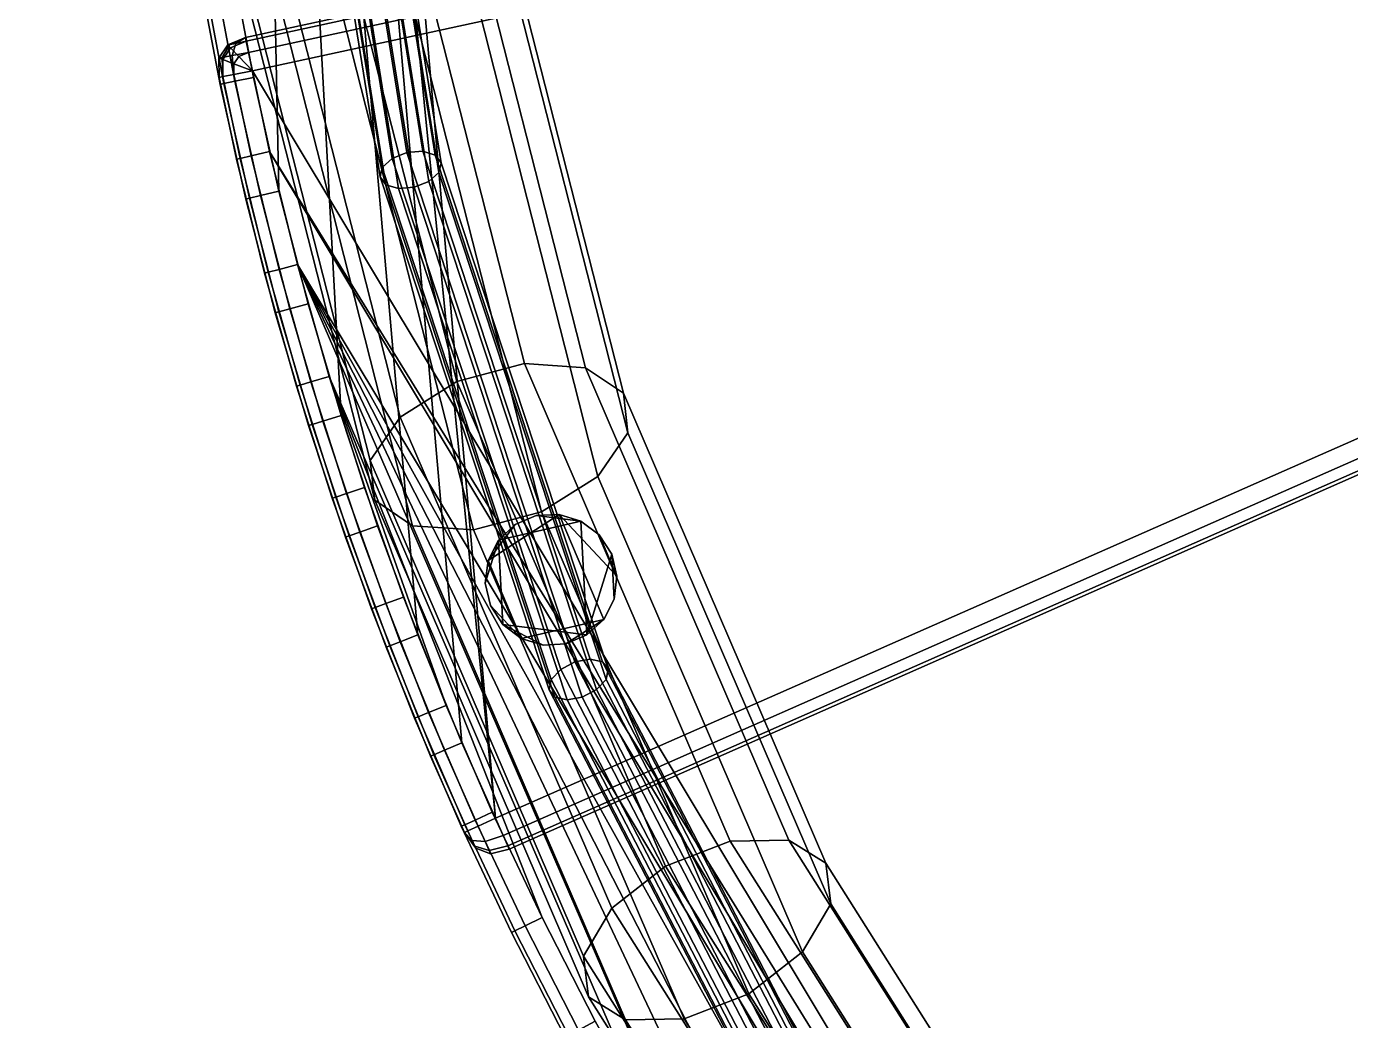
# Model space of a CAD drawing. Header units: millimetres. Extents: x -11 to 11, y -5.8 to 5.8.
# Drawn here: x 1.5242 to 1.7895, y -1.0453 to -0.8461 of the extents above; entities that cross this region are included whole.
import ezdxf

# ---------------------------------------------------------------- set-up
doc = ezdxf.new("R2010")
doc.units = ezdxf.units.MM
for name, color, linetype in [('CHERRY_MAT', 33, 'Continuous'), ('copertura', 8, 'Continuous'), ('pavimento_salone', 7, 'Continuous'), ('rolf', 254, 'Continuous'), ('SILVER_MAT', 42, 'Continuous')]:
    doc.layers.add(name, color=color, linetype=linetype)

msp = doc.modelspace()

# ---------------------------------------------------------------- linework, layer by layer
at = {"layer": 'CHERRY_MAT'}
for points in [[(1.57341, -0.55541, 2.64657), (1.6114, -0.98965, 2.64657), (1.61814, -1.00475, 2.64657), (1.57742, -0.53937, 2.64657)], [(1.57742, -0.53937, 2.70108), (2.28215, -0.71218, 2.70108), (1.61814, -1.00475, 2.70108), (1.57341, -0.55541, 2.70108)], [(1.57742, -0.53937, 2.64657), (1.61814, -1.00475, 2.64657), (2.28215, -0.71218, 2.64657), (1.57742, -0.53937, 2.64657)], [(1.5685, -0.57821, 2.64657), (1.60261, -0.96804, 2.64657), (1.6114, -0.98965, 2.64657), (1.57341, -0.55541, 2.64657)], [(1.6114, -0.98965, 2.70108), (1.60261, -0.96804, 2.70108), (1.5685, -0.57821, 2.70108), (1.57341, -0.55541, 2.70108)], [(1.61814, -1.00475, 2.70108), (1.6114, -0.98965, 2.70108), (1.57341, -0.55541, 2.70108), (1.61814, -1.00475, 2.70108)], [(1.5685, -0.57821, 2.64657), (1.56532, -0.83336, 2.64657), (1.56966, -0.8563, 2.64657), (1.57476, -0.87908, 2.64657)], [(1.56966, -0.8563, 2.70108), (1.56532, -0.83336, 2.70108), (1.5685, -0.57821, 2.70108), (1.57476, -0.87908, 2.70108)], [(1.5685, -0.57821, 2.64657), (1.57476, -0.87908, 2.64657), (1.58061, -0.90166, 2.64657), (1.58721, -0.92403, 2.64657)], [(1.5685, -0.57821, 2.64657), (1.58721, -0.92403, 2.64657), (1.59454, -0.94616, 2.64657), (1.60261, -0.96804, 2.64657)], [(1.58061, -0.90166, 2.70108), (1.57476, -0.87908, 2.70108), (1.5685, -0.57821, 2.70108), (1.58721, -0.92403, 2.70108)], [(1.59454, -0.94616, 2.70108), (1.58721, -0.92403, 2.70108), (1.5685, -0.57821, 2.70108), (1.60261, -0.96804, 2.70108)], [(2.28159, -0.67649, 2.28547), (1.69649, -1.13676, 2.28547), (1.69649, -1.13676, 2.24459), (2.28159, -0.67649, 2.24459)], [(2.28038, -0.67834, 2.24081), (2.28159, -0.67649, 2.24459), (1.69649, -1.13676, 2.24459), (1.69696, -1.13736, 2.24081)], [(1.69696, -1.13736, 2.28926), (1.69649, -1.13676, 2.28547), (2.28159, -0.67649, 2.28547), (2.28038, -0.67834, 2.28926)], [(2.27676, -0.68391, 2.23854), (2.28038, -0.67834, 2.24081), (1.69696, -1.13736, 2.24081), (1.69836, -1.13915, 2.23854)], [(1.69836, -1.13915, 2.29153), (1.69696, -1.13736, 2.28926), (2.28038, -0.67834, 2.28926), (2.27676, -0.68391, 2.29153)], [(2.27074, -0.69319, 2.23778), (2.27676, -0.68391, 2.23854), (1.69836, -1.13915, 2.23854), (1.70068, -1.14213, 2.23778)], [(1.70068, -1.14213, 2.29228), (1.69836, -1.13915, 2.29153), (2.27676, -0.68391, 2.29153), (2.27074, -0.69319, 2.29228)], [(2.29571, -0.69111, 2.48987), (1.56806, -0.84831, 2.48987), (1.56806, -0.84831, 2.44899), (2.29571, -0.69111, 2.44899)], [(2.29381, -0.69225, 2.4452), (2.29571, -0.69111, 2.44899), (1.56806, -0.84831, 2.44899), (1.56822, -0.84905, 2.4452)], [(1.56822, -0.84905, 2.49365), (1.56806, -0.84831, 2.48987), (2.29571, -0.69111, 2.48987), (2.29381, -0.69225, 2.49365)], [(2.28812, -0.69567, 2.44293), (2.29381, -0.69225, 2.4452), (1.56822, -0.84905, 2.4452), (1.56869, -0.85128, 2.44293)], [(1.56869, -0.85128, 2.49593), (1.56822, -0.84905, 2.49365), (2.29381, -0.69225, 2.49365), (2.28812, -0.69567, 2.49593)], [(1.70068, -1.14213, 2.23778), (2.09247, -1.39656, 2.23778), (2.27074, -0.69319, 2.23778), (1.70068, -1.14213, 2.23778)], [(1.70068, -1.14213, 2.29228), (2.27074, -0.69319, 2.29228), (2.09247, -1.39656, 2.29228), (1.71085, -1.15517, 2.29228)], [(2.27863, -0.70137, 2.44218), (2.28812, -0.69567, 2.44293), (1.56869, -0.85128, 2.44293), (1.56947, -0.85498, 2.44218)], [(1.56947, -0.85498, 2.49668), (1.56869, -0.85128, 2.49593), (2.28812, -0.69567, 2.49593), (2.27863, -0.70137, 2.49668)], [(1.56947, -0.85498, 2.44218), (1.81007, -1.25541, 2.44218), (2.27863, -0.70137, 2.44218), (1.56947, -0.85498, 2.44218)], [(1.56947, -0.85498, 2.49668), (2.27863, -0.70137, 2.49668), (1.81007, -1.25541, 2.49668), (1.5729, -0.87115, 2.49668)], [(1.61968, -1.0082, 2.64733), (1.6206, -1.01028, 2.6496), (2.29979, -0.71064, 2.6496), (2.29317, -0.71122, 2.64733)], [(2.29317, -0.71122, 2.70032), (2.29979, -0.71064, 2.69805), (1.6206, -1.01028, 2.69805), (1.61968, -1.0082, 2.70032)], [(1.6206, -1.01028, 2.6496), (1.62091, -1.01097, 2.65339), (2.30199, -0.71045, 2.65339), (2.29979, -0.71064, 2.6496)], [(2.29979, -0.71064, 2.69805), (2.30199, -0.71045, 2.69427), (1.62091, -1.01097, 2.69427), (1.6206, -1.01028, 2.69805)], [(1.62091, -1.01097, 2.69427), (2.30199, -0.71045, 2.69427), (2.30199, -0.71045, 2.65339), (1.62091, -1.01097, 2.65339)], [(1.61814, -1.00475, 2.64657), (1.61968, -1.0082, 2.64733), (2.29317, -0.71122, 2.64733), (2.28215, -0.71218, 2.64657)], [(2.28215, -0.71218, 2.70108), (2.29317, -0.71122, 2.70032), (1.61968, -1.0082, 2.70032), (1.61814, -1.00475, 2.70108)], [(1.55935, -0.83439, 2.6496), (1.5586, -0.83452, 2.65339), (1.56299, -0.85768, 2.65339), (1.56373, -0.85752, 2.6496)], [(1.56373, -0.85752, 2.69805), (1.56299, -0.85768, 2.69427), (1.5586, -0.83452, 2.69427), (1.55935, -0.83439, 2.69805)], [(1.5586, -0.83452, 2.69427), (1.56299, -0.85768, 2.69427), (1.56299, -0.85768, 2.65339), (1.5586, -0.83452, 2.65339)], [(1.56159, -0.834, 2.64733), (1.55935, -0.83439, 2.6496), (1.56373, -0.85752, 2.6496), (1.56595, -0.85707, 2.64733)], [(1.56595, -0.85707, 2.70032), (1.56373, -0.85752, 2.69805), (1.55935, -0.83439, 2.69805), (1.56159, -0.834, 2.70032)], [(1.56532, -0.83336, 2.64657), (1.56159, -0.834, 2.64733), (1.56595, -0.85707, 2.64733), (1.56966, -0.8563, 2.64657)], [(1.56966, -0.8563, 2.70108), (1.56595, -0.85707, 2.70032), (1.56159, -0.834, 2.70032), (1.56532, -0.83336, 2.70108)], [(1.56806, -0.84831, 2.48987), (1.56491, -0.8497, 2.49197), (1.5645, -0.84978, 2.48987), (1.56806, -0.84831, 2.48987)], [(1.5645, -0.84978, 2.44899), (1.56505, -0.85035, 2.4452), (1.56822, -0.84905, 2.4452), (1.56806, -0.84831, 2.44899)], [(1.56806, -0.84831, 2.48987), (1.5645, -0.84978, 2.48987), (1.5645, -0.84978, 2.44899), (1.56806, -0.84831, 2.44899)], [(1.56806, -0.84831, 2.48987), (1.56615, -0.84946, 2.49323), (1.56491, -0.8497, 2.49197), (1.56806, -0.84831, 2.48987)], [(1.56806, -0.84831, 2.48987), (1.56822, -0.84905, 2.49365), (1.56615, -0.84946, 2.49323), (1.56806, -0.84831, 2.48987)], [(1.56274, -0.85243, 2.48987), (1.5645, -0.84978, 2.48987), (1.56491, -0.8497, 2.49197), (1.5634, -0.8523, 2.49323)], [(1.56274, -0.85243, 2.44899), (1.56349, -0.85271, 2.4452), (1.56505, -0.85035, 2.4452), (1.5645, -0.84978, 2.44899)], [(1.5645, -0.84978, 2.48987), (1.56274, -0.85243, 2.48987), (1.56274, -0.85243, 2.44899), (1.5645, -0.84978, 2.44899)], [(1.5634, -0.8523, 2.49323), (1.56491, -0.8497, 2.49197), (1.56615, -0.84946, 2.49323), (1.56539, -0.85192, 2.49525)], [(1.56349, -0.85271, 2.4452), (1.56573, -0.85356, 2.44293), (1.56671, -0.85209, 2.44293), (1.56505, -0.85035, 2.4452)], [(1.56505, -0.85035, 2.4452), (1.56671, -0.85209, 2.44293), (1.56869, -0.85128, 2.44293), (1.56822, -0.84905, 2.4452)], [(1.56539, -0.85192, 2.49525), (1.56615, -0.84946, 2.49323), (1.56822, -0.84905, 2.49365), (1.56869, -0.85128, 2.49593)], [(1.56576, -0.8557, 2.49593), (1.56539, -0.85192, 2.49525), (1.56869, -0.85128, 2.49593), (1.56947, -0.85498, 2.49668)], [(1.56947, -0.85498, 2.44218), (1.56869, -0.85128, 2.44293), (1.56671, -0.85209, 2.44293), (1.56947, -0.85498, 2.44218)], [(1.56278, -0.85628, 2.48987), (1.56274, -0.85243, 2.48987), (1.5634, -0.8523, 2.49323), (1.56353, -0.85613, 2.49365)], [(1.56274, -0.85243, 2.48987), (1.56278, -0.85628, 2.48987), (1.56278, -0.85628, 2.44899), (1.56274, -0.85243, 2.44899)], [(1.56278, -0.85628, 2.44899), (1.56353, -0.85613, 2.4452), (1.56349, -0.85271, 2.4452), (1.56274, -0.85243, 2.44899)], [(1.56353, -0.85613, 2.49365), (1.5634, -0.8523, 2.49323), (1.56539, -0.85192, 2.49525), (1.56576, -0.8557, 2.49593)], [(1.56353, -0.85613, 2.4452), (1.56576, -0.8557, 2.44293), (1.56573, -0.85356, 2.44293), (1.56349, -0.85271, 2.4452)], [(1.56947, -0.85498, 2.44218), (1.56671, -0.85209, 2.44293), (1.56573, -0.85356, 2.44293), (1.56947, -0.85498, 2.44218)], [(1.56947, -0.85498, 2.44218), (1.56573, -0.85356, 2.44293), (1.56576, -0.8557, 2.44293), (1.56947, -0.85498, 2.44218)], [(1.56353, -0.85613, 2.4452), (1.56278, -0.85628, 2.44899), (1.56625, -0.87267, 2.44899), (1.56699, -0.87251, 2.4452)], [(1.56699, -0.87251, 2.49365), (1.56625, -0.87267, 2.48987), (1.56278, -0.85628, 2.48987), (1.56353, -0.85613, 2.49365)], [(1.56278, -0.85628, 2.48987), (1.56625, -0.87267, 2.48987), (1.56625, -0.87267, 2.44899), (1.56278, -0.85628, 2.44899)], [(1.56576, -0.8557, 2.44293), (1.56353, -0.85613, 2.4452), (1.56699, -0.87251, 2.4452), (1.56921, -0.872, 2.44293)], [(1.56921, -0.872, 2.49593), (1.56699, -0.87251, 2.49365), (1.56353, -0.85613, 2.49365), (1.56576, -0.8557, 2.49593)], [(1.56947, -0.85498, 2.44218), (1.56576, -0.8557, 2.44293), (1.56921, -0.872, 2.44293), (1.5729, -0.87115, 2.44218)], [(1.5729, -0.87115, 2.49668), (1.56921, -0.872, 2.49593), (1.56576, -0.8557, 2.49593), (1.56947, -0.85498, 2.49668)], [(1.56966, -0.8563, 2.64657), (1.56595, -0.85707, 2.64733), (1.57108, -0.87997, 2.64733), (1.57476, -0.87908, 2.64657)], [(1.57476, -0.87908, 2.70108), (1.57108, -0.87997, 2.70032), (1.56595, -0.85707, 2.70032), (1.56966, -0.8563, 2.70108)], [(1.5729, -0.87115, 2.44218), (1.7974, -1.24479, 2.44218), (1.81007, -1.25541, 2.44218), (1.56947, -0.85498, 2.44218)], [(1.56373, -0.85752, 2.6496), (1.56299, -0.85768, 2.65339), (1.56814, -0.88068, 2.65339), (1.56887, -0.8805, 2.6496)], [(1.56887, -0.8805, 2.69805), (1.56814, -0.88068, 2.69427), (1.56299, -0.85768, 2.69427), (1.56373, -0.85752, 2.69805)], [(1.56299, -0.85768, 2.69427), (1.56814, -0.88068, 2.69427), (1.56814, -0.88068, 2.65339), (1.56299, -0.85768, 2.65339)], [(1.56595, -0.85707, 2.64733), (1.56373, -0.85752, 2.6496), (1.56887, -0.8805, 2.6496), (1.57108, -0.87997, 2.64733)], [(1.57108, -0.87997, 2.70032), (1.56887, -0.8805, 2.69805), (1.56373, -0.85752, 2.69805), (1.56595, -0.85707, 2.70032)], [(1.56699, -0.87251, 2.4452), (1.56625, -0.87267, 2.44899), (1.5719, -0.89554, 2.44899), (1.57263, -0.89535, 2.4452)], [(1.57263, -0.89535, 2.49365), (1.5719, -0.89554, 2.48987), (1.56625, -0.87267, 2.48987), (1.56699, -0.87251, 2.49365)], [(1.56625, -0.87267, 2.48987), (1.5719, -0.89554, 2.48987), (1.5719, -0.89554, 2.44899), (1.56625, -0.87267, 2.44899)], [(1.56921, -0.872, 2.44293), (1.56699, -0.87251, 2.4452), (1.57263, -0.89535, 2.4452), (1.57482, -0.89477, 2.44293)], [(1.57482, -0.89477, 2.49593), (1.57263, -0.89535, 2.49365), (1.56699, -0.87251, 2.49365), (1.56921, -0.872, 2.49593)], [(1.5729, -0.87115, 2.44218), (1.56921, -0.872, 2.44293), (1.57482, -0.89477, 2.44293), (1.57848, -0.8938, 2.44218)], [(1.57848, -0.8938, 2.49668), (1.57482, -0.89477, 2.49593), (1.56921, -0.872, 2.49593), (1.5729, -0.87115, 2.49668)], [(1.57848, -0.8938, 2.44218), (1.78003, -1.22923, 2.44218), (1.7974, -1.24479, 2.44218), (1.5729, -0.87115, 2.44218)], [(1.7974, -1.24479, 2.49668), (1.78003, -1.22923, 2.49668), (1.57848, -0.8938, 2.49668), (1.5729, -0.87115, 2.49668)], [(1.81007, -1.25541, 2.49668), (1.7974, -1.24479, 2.49668), (1.5729, -0.87115, 2.49668), (1.81007, -1.25541, 2.49668)], [(1.56887, -0.8805, 2.6496), (1.56814, -0.88068, 2.65339), (1.57404, -0.90348, 2.65339), (1.57477, -0.90328, 2.6496)], [(1.57477, -0.90328, 2.69805), (1.57404, -0.90348, 2.69427), (1.56814, -0.88068, 2.69427), (1.56887, -0.8805, 2.69805)], [(1.56814, -0.88068, 2.69427), (1.57404, -0.90348, 2.69427), (1.57404, -0.90348, 2.65339), (1.56814, -0.88068, 2.65339)], [(1.57108, -0.87997, 2.64733), (1.56887, -0.8805, 2.6496), (1.57477, -0.90328, 2.6496), (1.57696, -0.90267, 2.64733)], [(1.57696, -0.90267, 2.70032), (1.57477, -0.90328, 2.69805), (1.56887, -0.8805, 2.69805), (1.57108, -0.87997, 2.70032)], [(1.57476, -0.87908, 2.64657), (1.57108, -0.87997, 2.64733), (1.57696, -0.90267, 2.64733), (1.58061, -0.90166, 2.64657)], [(1.58061, -0.90166, 2.70108), (1.57696, -0.90267, 2.70032), (1.57108, -0.87997, 2.70032), (1.57476, -0.87908, 2.70108)], [(1.57848, -0.8938, 2.44218), (1.57482, -0.89477, 2.44293), (1.58119, -0.91733, 2.44293), (1.58482, -0.91624, 2.44218)], [(1.58482, -0.91624, 2.49668), (1.58119, -0.91733, 2.49593), (1.57482, -0.89477, 2.49593), (1.57848, -0.8938, 2.49668)], [(1.58482, -0.91624, 2.44218), (1.64948, -1.0658, 2.44218), (1.66149, -1.08579, 2.44218), (1.57848, -0.8938, 2.44218)], [(1.57848, -0.8938, 2.44218), (1.66149, -1.08579, 2.44218), (1.67416, -1.10537, 2.44218), (1.68747, -1.12452, 2.44218)], [(1.57848, -0.8938, 2.44218), (1.68747, -1.12452, 2.44218), (1.70143, -1.14324, 2.44218), (1.716, -1.16148, 2.44218)], [(1.57848, -0.8938, 2.44218), (1.716, -1.16148, 2.44218), (1.73116, -1.17921, 2.44218), (1.74689, -1.19642, 2.44218)], [(1.57848, -0.8938, 2.44218), (1.74689, -1.19642, 2.44218), (1.76319, -1.2131, 2.44218), (1.78003, -1.22923, 2.44218)], [(1.66149, -1.08579, 2.49668), (1.64948, -1.0658, 2.49668), (1.58482, -0.91624, 2.49668), (1.57848, -0.8938, 2.49668)], [(1.67416, -1.10537, 2.49668), (1.66149, -1.08579, 2.49668), (1.57848, -0.8938, 2.49668), (1.68747, -1.12452, 2.49668)], [(1.70143, -1.14324, 2.49668), (1.68747, -1.12452, 2.49668), (1.57848, -0.8938, 2.49668), (1.716, -1.16148, 2.49668)], [(1.73116, -1.17921, 2.49668), (1.716, -1.16148, 2.49668), (1.57848, -0.8938, 2.49668), (1.74689, -1.19642, 2.49668)], [(1.76319, -1.2131, 2.49668), (1.74689, -1.19642, 2.49668), (1.57848, -0.8938, 2.49668), (1.78003, -1.22923, 2.49668)], [(1.57263, -0.89535, 2.4452), (1.5719, -0.89554, 2.44899), (1.57829, -0.9182, 2.44899), (1.57902, -0.91799, 2.4452)], [(1.57902, -0.91799, 2.49365), (1.57829, -0.9182, 2.48987), (1.5719, -0.89554, 2.48987), (1.57263, -0.89535, 2.49365)], [(1.5719, -0.89554, 2.48987), (1.57829, -0.9182, 2.48987), (1.57829, -0.9182, 2.44899), (1.5719, -0.89554, 2.44899)], [(1.57482, -0.89477, 2.44293), (1.57263, -0.89535, 2.4452), (1.57902, -0.91799, 2.4452), (1.58119, -0.91733, 2.44293)], [(1.58119, -0.91733, 2.49593), (1.57902, -0.91799, 2.49365), (1.57263, -0.89535, 2.49365), (1.57482, -0.89477, 2.49593)], [(1.58061, -0.90166, 2.64657), (1.57696, -0.90267, 2.64733), (1.58359, -0.92516, 2.64733), (1.58721, -0.92403, 2.64657)], [(1.58721, -0.92403, 2.70108), (1.58359, -0.92516, 2.70032), (1.57696, -0.90267, 2.70032), (1.58061, -0.90166, 2.70108)], [(1.57477, -0.90328, 2.6496), (1.57404, -0.90348, 2.65339), (1.5807, -0.92607, 2.65339), (1.58143, -0.92584, 2.6496)], [(1.58143, -0.92584, 2.69805), (1.5807, -0.92607, 2.69427), (1.57404, -0.90348, 2.69427), (1.57477, -0.90328, 2.69805)], [(1.57404, -0.90348, 2.69427), (1.5807, -0.92607, 2.69427), (1.5807, -0.92607, 2.65339), (1.57404, -0.90348, 2.65339)], [(1.57696, -0.90267, 2.64733), (1.57477, -0.90328, 2.6496), (1.58143, -0.92584, 2.6496), (1.58359, -0.92516, 2.64733)], [(1.58359, -0.92516, 2.70032), (1.58143, -0.92584, 2.69805), (1.57477, -0.90328, 2.69805), (1.57696, -0.90267, 2.70032)], [(1.57902, -0.91799, 2.4452), (1.57829, -0.9182, 2.44899), (1.58544, -0.94063, 2.44899), (1.58615, -0.94039, 2.4452)], [(1.58615, -0.94039, 2.49365), (1.58544, -0.94063, 2.48987), (1.57829, -0.9182, 2.48987), (1.57902, -0.91799, 2.49365)], [(1.58119, -0.91733, 2.44293), (1.57902, -0.91799, 2.4452), (1.58615, -0.94039, 2.4452), (1.58831, -0.93967, 2.44293)], [(1.58831, -0.93967, 2.49593), (1.58615, -0.94039, 2.49365), (1.57902, -0.91799, 2.49365), (1.58119, -0.91733, 2.49593)], [(1.58482, -0.91624, 2.44218), (1.58119, -0.91733, 2.44293), (1.58831, -0.93967, 2.44293), (1.59189, -0.93846, 2.44218)], [(1.59189, -0.93846, 2.49668), (1.58831, -0.93967, 2.49593), (1.58119, -0.91733, 2.49593), (1.58482, -0.91624, 2.49668)], [(1.58482, -0.91624, 2.44218), (1.59189, -0.93846, 2.44218), (1.59971, -0.96043, 2.44218), (1.60825, -0.98214, 2.44218)], [(1.58482, -0.91624, 2.44218), (1.60825, -0.98214, 2.44218), (1.61751, -1.00357, 2.44218), (1.62748, -1.02468, 2.44218)], [(1.58482, -0.91624, 2.44218), (1.62748, -1.02468, 2.44218), (1.63814, -1.04543, 2.44218), (1.64948, -1.0658, 2.44218)], [(1.59971, -0.96043, 2.49668), (1.59189, -0.93846, 2.49668), (1.58482, -0.91624, 2.49668), (1.60825, -0.98214, 2.49668)], [(1.61751, -1.00357, 2.49668), (1.60825, -0.98214, 2.49668), (1.58482, -0.91624, 2.49668), (1.62748, -1.02468, 2.49668)], [(1.63814, -1.04543, 2.49668), (1.62748, -1.02468, 2.49668), (1.58482, -0.91624, 2.49668), (1.64948, -1.0658, 2.49668)], [(1.57829, -0.9182, 2.48987), (1.58544, -0.94063, 2.48987), (1.58544, -0.94063, 2.44899), (1.57829, -0.9182, 2.44899)], [(1.58143, -0.92584, 2.6496), (1.5807, -0.92607, 2.65339), (1.58811, -0.94841, 2.65339), (1.58882, -0.94816, 2.6496)], [(1.58882, -0.94816, 2.69805), (1.58811, -0.94841, 2.69427), (1.5807, -0.92607, 2.69427), (1.58143, -0.92584, 2.69805)], [(1.58359, -0.92516, 2.64733), (1.58143, -0.92584, 2.6496), (1.58882, -0.94816, 2.6496), (1.59097, -0.94741, 2.64733)], [(1.59097, -0.94741, 2.70032), (1.58882, -0.94816, 2.69805), (1.58143, -0.92584, 2.69805), (1.58359, -0.92516, 2.70032)], [(1.58721, -0.92403, 2.64657), (1.58359, -0.92516, 2.64733), (1.59097, -0.94741, 2.64733), (1.59454, -0.94616, 2.64657)], [(1.59454, -0.94616, 2.70108), (1.59097, -0.94741, 2.70032), (1.58359, -0.92516, 2.70032), (1.58721, -0.92403, 2.70108)], [(1.5807, -0.92607, 2.69427), (1.58811, -0.94841, 2.69427), (1.58811, -0.94841, 2.65339), (1.5807, -0.92607, 2.65339)], [(1.59189, -0.93846, 2.44218), (1.58831, -0.93967, 2.44293), (1.59616, -0.96176, 2.44293), (1.59971, -0.96043, 2.44218)], [(1.59971, -0.96043, 2.49668), (1.59616, -0.96176, 2.49593), (1.58831, -0.93967, 2.49593), (1.59189, -0.93846, 2.49668)], [(1.58615, -0.94039, 2.4452), (1.58544, -0.94063, 2.44899), (1.59332, -0.96282, 2.44899), (1.59403, -0.96255, 2.4452)], [(1.59403, -0.96255, 2.49365), (1.59332, -0.96282, 2.48987), (1.58544, -0.94063, 2.48987), (1.58615, -0.94039, 2.49365)], [(1.58544, -0.94063, 2.48987), (1.59332, -0.96282, 2.48987), (1.59332, -0.96282, 2.44899), (1.58544, -0.94063, 2.44899)], [(1.58831, -0.93967, 2.44293), (1.58615, -0.94039, 2.4452), (1.59403, -0.96255, 2.4452), (1.59616, -0.96176, 2.44293)], [(1.59616, -0.96176, 2.49593), (1.59403, -0.96255, 2.49365), (1.58615, -0.94039, 2.49365), (1.58831, -0.93967, 2.49593)], [(1.59454, -0.94616, 2.64657), (1.59097, -0.94741, 2.64733), (1.59908, -0.96941, 2.64733), (1.60261, -0.96804, 2.64657)], [(1.60261, -0.96804, 2.70108), (1.59908, -0.96941, 2.70032), (1.59097, -0.94741, 2.70032), (1.59454, -0.94616, 2.70108)], [(1.58882, -0.94816, 2.6496), (1.58811, -0.94841, 2.65339), (1.59625, -0.97051, 2.65339), (1.59696, -0.97023, 2.6496)], [(1.59696, -0.97023, 2.69805), (1.59625, -0.97051, 2.69427), (1.58811, -0.94841, 2.69427), (1.58882, -0.94816, 2.69805)], [(1.58811, -0.94841, 2.69427), (1.59625, -0.97051, 2.69427), (1.59625, -0.97051, 2.65339), (1.58811, -0.94841, 2.65339)], [(1.59097, -0.94741, 2.64733), (1.58882, -0.94816, 2.6496), (1.59696, -0.97023, 2.6496), (1.59908, -0.96941, 2.64733)], [(1.59908, -0.96941, 2.70032), (1.59696, -0.97023, 2.69805), (1.58882, -0.94816, 2.69805), (1.59097, -0.94741, 2.70032)], [(1.59971, -0.96043, 2.44218), (1.59616, -0.96176, 2.44293), (1.60475, -0.98358, 2.44293), (1.60825, -0.98214, 2.44218)], [(1.60825, -0.98214, 2.49668), (1.60475, -0.98358, 2.49593), (1.59616, -0.96176, 2.49593), (1.59971, -0.96043, 2.49668)], [(1.59403, -0.96255, 2.4452), (1.59332, -0.96282, 2.44899), (1.60195, -0.98474, 2.44899), (1.60265, -0.98445, 2.4452)], [(1.60265, -0.98445, 2.49365), (1.60195, -0.98474, 2.48987), (1.59332, -0.96282, 2.48987), (1.59403, -0.96255, 2.49365)], [(1.59332, -0.96282, 2.48987), (1.60195, -0.98474, 2.48987), (1.60195, -0.98474, 2.44899), (1.59332, -0.96282, 2.44899)], [(1.59616, -0.96176, 2.44293), (1.59403, -0.96255, 2.4452), (1.60265, -0.98445, 2.4452), (1.60475, -0.98358, 2.44293)], [(1.60475, -0.98358, 2.49593), (1.60265, -0.98445, 2.49365), (1.59403, -0.96255, 2.49365), (1.59616, -0.96176, 2.49593)], [(1.60261, -0.96804, 2.64657), (1.59908, -0.96941, 2.64733), (1.60792, -0.99113, 2.64733), (1.6114, -0.98965, 2.64657)], [(1.6114, -0.98965, 2.70108), (1.60792, -0.99113, 2.70032), (1.59908, -0.96941, 2.70032), (1.60261, -0.96804, 2.70108)], [(1.59696, -0.97023, 2.6496), (1.59625, -0.97051, 2.65339), (1.60513, -0.99232, 2.65339), (1.60583, -0.99203, 2.6496)], [(1.60583, -0.99203, 2.69805), (1.60513, -0.99232, 2.69427), (1.59625, -0.97051, 2.69427), (1.59696, -0.97023, 2.69805)], [(1.59625, -0.97051, 2.69427), (1.60513, -0.99232, 2.69427), (1.60513, -0.99232, 2.65339), (1.59625, -0.97051, 2.65339)], [(1.59908, -0.96941, 2.64733), (1.59696, -0.97023, 2.6496), (1.60583, -0.99203, 2.6496), (1.60792, -0.99113, 2.64733)], [(1.60792, -0.99113, 2.70032), (1.60583, -0.99203, 2.69805), (1.59696, -0.97023, 2.69805), (1.59908, -0.96941, 2.70032)], [(1.60475, -0.98358, 2.44293), (1.60265, -0.98445, 2.4452), (1.61199, -1.00606, 2.4452), (1.61406, -1.00513, 2.44293)], [(1.61406, -1.00513, 2.49593), (1.61199, -1.00606, 2.49365), (1.60265, -0.98445, 2.49365), (1.60475, -0.98358, 2.49593)], [(1.60825, -0.98214, 2.44218), (1.60475, -0.98358, 2.44293), (1.61406, -1.00513, 2.44293), (1.61751, -1.00357, 2.44218)], [(1.61751, -1.00357, 2.49668), (1.61406, -1.00513, 2.49593), (1.60475, -0.98358, 2.49593), (1.60825, -0.98214, 2.49668)], [(1.60265, -0.98445, 2.4452), (1.60195, -0.98474, 2.44899), (1.6113, -1.00638, 2.44899), (1.61199, -1.00606, 2.4452)], [(1.61199, -1.00606, 2.49365), (1.6113, -1.00638, 2.48987), (1.60195, -0.98474, 2.48987), (1.60265, -0.98445, 2.49365)], [(1.60195, -0.98474, 2.48987), (1.6113, -1.00638, 2.48987), (1.6113, -1.00638, 2.44899), (1.60195, -0.98474, 2.44899)], [(1.60583, -0.99203, 2.6496), (1.60513, -0.99232, 2.65339), (1.61196, -1.00763, 2.65339), (1.61265, -1.00731, 2.6496)], [(1.61265, -1.00731, 2.69805), (1.61196, -1.00763, 2.69427), (1.60513, -0.99232, 2.69427), (1.60583, -0.99203, 2.69805)], [(1.60792, -0.99113, 2.64733), (1.60583, -0.99203, 2.6496), (1.61265, -1.00731, 2.6496), (1.6147, -1.00635, 2.64733)], [(1.6147, -1.00635, 2.70032), (1.61265, -1.00731, 2.69805), (1.60583, -0.99203, 2.69805), (1.60792, -0.99113, 2.70032)], [(1.6114, -0.98965, 2.64657), (1.60792, -0.99113, 2.64733), (1.6147, -1.00635, 2.64733), (1.61814, -1.00475, 2.64657)], [(1.61814, -1.00475, 2.70108), (1.6147, -1.00635, 2.70032), (1.60792, -0.99113, 2.70032), (1.6114, -0.98965, 2.70108)], [(1.60513, -0.99232, 2.69427), (1.61196, -1.00763, 2.69427), (1.61196, -1.00763, 2.65339), (1.60513, -0.99232, 2.65339)], [(1.61406, -1.00513, 2.44293), (1.61199, -1.00606, 2.4452), (1.62205, -1.02735, 2.4452), (1.62409, -1.02635, 2.44293)], [(1.62409, -1.02635, 2.49593), (1.62205, -1.02735, 2.49365), (1.61199, -1.00606, 2.49365), (1.61406, -1.00513, 2.49593)], [(1.61751, -1.00357, 2.44218), (1.61406, -1.00513, 2.44293), (1.62409, -1.02635, 2.44293), (1.62748, -1.02468, 2.44218)], [(1.62748, -1.02468, 2.49668), (1.62409, -1.02635, 2.49593), (1.61406, -1.00513, 2.49593), (1.61751, -1.00357, 2.49668)], [(1.61814, -1.00475, 2.64657), (1.6147, -1.00635, 2.64733), (1.61607, -1.00942, 2.648), (1.61968, -1.0082, 2.64733)], [(1.61968, -1.0082, 2.70032), (1.61607, -1.00942, 2.69965), (1.6147, -1.00635, 2.70032), (1.61814, -1.00475, 2.70108)], [(1.61199, -1.00606, 2.4452), (1.6113, -1.00638, 2.44899), (1.62137, -1.02769, 2.44899), (1.62205, -1.02735, 2.4452)], [(1.62205, -1.02735, 2.49365), (1.62137, -1.02769, 2.48987), (1.6113, -1.00638, 2.48987), (1.61199, -1.00606, 2.49365)], [(1.6113, -1.00638, 2.48987), (1.62137, -1.02769, 2.48987), (1.62137, -1.02769, 2.44899), (1.6113, -1.00638, 2.44899)], [(1.61196, -1.00763, 2.65339), (1.6135, -1.00923, 2.65002), (1.61265, -1.00731, 2.6496), (1.61196, -1.00763, 2.65339)], [(1.61196, -1.00763, 2.69427), (1.61265, -1.00731, 2.69805), (1.6135, -1.00923, 2.69763), (1.61196, -1.00763, 2.69427)], [(1.61196, -1.00763, 2.69427), (1.61402, -1.01038, 2.69637), (1.61419, -1.01076, 2.69427), (1.61196, -1.00763, 2.69427)], [(1.61419, -1.01076, 2.65339), (1.61196, -1.00763, 2.65339), (1.61196, -1.00763, 2.69427), (1.61419, -1.01076, 2.69427)], [(1.61196, -1.00763, 2.65339), (1.61419, -1.01076, 2.65339), (1.61402, -1.01038, 2.65128), (1.61196, -1.00763, 2.65339)], [(1.61196, -1.00763, 2.65339), (1.61402, -1.01038, 2.65128), (1.6135, -1.00923, 2.65002), (1.61196, -1.00763, 2.65339)], [(1.61196, -1.00763, 2.69427), (1.6135, -1.00923, 2.69763), (1.61402, -1.01038, 2.69637), (1.61196, -1.00763, 2.69427)], [(1.6147, -1.00635, 2.64733), (1.61265, -1.00731, 2.6496), (1.6135, -1.00923, 2.65002), (1.61607, -1.00942, 2.648)], [(1.61607, -1.00942, 2.69965), (1.6135, -1.00923, 2.69763), (1.61265, -1.00731, 2.69805), (1.6147, -1.00635, 2.70032)], [(1.61968, -1.0082, 2.64733), (1.61607, -1.00942, 2.648), (1.6169, -1.01126, 2.65002), (1.6206, -1.01028, 2.6496)], [(1.6206, -1.01028, 2.69805), (1.6169, -1.01126, 2.69763), (1.61607, -1.00942, 2.69965), (1.61968, -1.0082, 2.70032)], [(1.61607, -1.00942, 2.648), (1.6135, -1.00923, 2.65002), (1.61402, -1.01038, 2.65128), (1.6169, -1.01126, 2.65002)], [(1.6169, -1.01126, 2.69763), (1.61402, -1.01038, 2.69637), (1.6135, -1.00923, 2.69763), (1.61607, -1.00942, 2.69965)], [(1.6169, -1.01126, 2.65002), (1.61402, -1.01038, 2.65128), (1.61419, -1.01076, 2.65339), (1.61717, -1.01188, 2.65339)], [(1.61717, -1.01188, 2.69427), (1.61419, -1.01076, 2.69427), (1.61402, -1.01038, 2.69637), (1.6169, -1.01126, 2.69763)], [(1.61717, -1.01188, 2.65339), (1.61419, -1.01076, 2.65339), (1.61419, -1.01076, 2.69427), (1.61717, -1.01188, 2.69427)], [(1.6206, -1.01028, 2.6496), (1.6169, -1.01126, 2.65002), (1.61717, -1.01188, 2.65339), (1.62091, -1.01097, 2.65339)], [(1.62091, -1.01097, 2.69427), (1.61717, -1.01188, 2.69427), (1.6169, -1.01126, 2.69763), (1.6206, -1.01028, 2.69805)], [(1.62091, -1.01097, 2.65339), (1.61717, -1.01188, 2.65339), (1.61717, -1.01188, 2.69427), (1.62091, -1.01097, 2.69427)], [(1.62409, -1.02635, 2.44293), (1.62205, -1.02735, 2.4452), (1.6328, -1.04828, 2.4452), (1.6348, -1.04721, 2.44293)], [(1.6348, -1.04721, 2.49593), (1.6328, -1.04828, 2.49365), (1.62205, -1.02735, 2.49365), (1.62409, -1.02635, 2.49593)], [(1.62748, -1.02468, 2.44218), (1.62409, -1.02635, 2.44293), (1.6348, -1.04721, 2.44293), (1.63814, -1.04543, 2.44218)], [(1.63814, -1.04543, 2.49668), (1.6348, -1.04721, 2.49593), (1.62409, -1.02635, 2.49593), (1.62748, -1.02468, 2.49668)], [(1.62205, -1.02735, 2.4452), (1.62137, -1.02769, 2.44899), (1.63213, -1.04864, 2.44899), (1.6328, -1.04828, 2.4452)], [(1.6328, -1.04828, 2.49365), (1.63213, -1.04864, 2.48987), (1.62137, -1.02769, 2.48987), (1.62205, -1.02735, 2.49365)], [(1.62137, -1.02769, 2.48987), (1.63213, -1.04864, 2.48987), (1.63213, -1.04864, 2.44899), (1.62137, -1.02769, 2.44899)]]:
    msp.add_3dface(points, dxfattribs=at)
at = {"layer": 'copertura'}
msp.add_3dface([(0, -0.0125, 6.3), (0, -4.2625, 6.3), (11, -4.2625, 6.3), (11, -0.0125, 6.3)], dxfattribs=at)
at = {"layer": 'pavimento_salone'}
msp.add_3dface([(3, -4.2625), (3, 5.7375), (-3, 5.7375), (-3, -4.2625)], dxfattribs=at)
at = {"layer": 'rolf'}
msp.add_3dface([(0, -0.0125, 5.8), (0, -4.2625, 5.8), (10.7, -4.2625, 5.8), (10.7, -0.0125, 5.8)], dxfattribs=at)
at = {"layer": 'SILVER_MAT'}
for points in [[(1.57836, -0.76752, 3.62673), (1.59548, -0.87431, 3.55267), (1.59745, -0.87252, 3.55081), (1.58038, -0.76597, 3.62471)], [(1.57836, -0.76752, 3.33827), (1.59548, -0.87431, 3.2642), (1.59745, -0.87252, 3.26234), (1.58038, -0.76597, 3.33625)], [(1.57836, -0.76752, 3.0498), (1.59548, -0.87431, 2.97573), (1.59745, -0.87252, 2.97388), (1.58038, -0.76597, 3.04778)], [(1.58038, -0.76597, 3.62471), (1.59745, -0.87252, 3.55081), (1.60042, -0.87134, 3.55017), (1.58339, -0.76512, 3.62384)], [(1.58038, -0.76597, 3.33625), (1.59745, -0.87252, 3.26234), (1.60042, -0.87134, 3.2617), (1.58339, -0.76512, 3.33537)], [(1.58038, -0.76597, 3.04778), (1.59745, -0.87252, 2.97388), (1.60042, -0.87134, 2.97324), (1.58339, -0.76512, 3.04691)], [(1.58339, -0.76512, 3.62384), (1.60042, -0.87134, 3.55017), (1.60357, -0.8711, 3.55091), (1.5866, -0.76522, 3.62434)], [(1.58339, -0.76512, 3.33537), (1.60042, -0.87134, 3.2617), (1.60357, -0.8711, 3.26244), (1.5866, -0.76522, 3.33588)], [(1.58339, -0.76512, 3.04691), (1.60042, -0.87134, 2.97324), (1.60357, -0.8711, 2.97398), (1.5866, -0.76522, 3.04741)], [(1.5866, -0.76522, 3.62434), (1.60357, -0.8711, 3.55091), (1.60608, -0.87185, 3.55283), (1.58915, -0.76622, 3.62609)], [(1.5866, -0.76522, 3.33588), (1.60357, -0.8711, 3.26244), (1.60608, -0.87185, 3.26437), (1.58915, -0.76622, 3.33763)], [(1.5866, -0.76522, 3.04741), (1.60357, -0.8711, 2.97398), (1.60608, -0.87185, 2.9759), (1.58915, -0.76622, 3.04916)], [(1.58915, -0.76622, 3.62609), (1.60608, -0.87185, 3.55283), (1.60726, -0.8734, 3.55543), (1.59035, -0.76787, 3.62862)], [(1.58915, -0.76622, 3.33763), (1.60608, -0.87185, 3.26437), (1.60726, -0.8734, 3.26696), (1.59035, -0.76787, 3.34015)], [(1.58915, -0.76622, 3.04916), (1.60608, -0.87185, 2.9759), (1.60726, -0.8734, 2.9785), (1.59035, -0.76787, 3.05169)], [(1.57789, -0.76937, 3.62936), (1.59502, -0.87624, 3.55524), (1.59548, -0.87431, 3.55267), (1.57836, -0.76752, 3.62673)], [(1.57789, -0.76937, 3.34089), (1.59502, -0.87624, 3.26677), (1.59548, -0.87431, 3.2642), (1.57836, -0.76752, 3.33827)], [(1.57789, -0.76937, 3.05243), (1.59502, -0.87624, 2.9783), (1.59548, -0.87431, 2.97573), (1.57836, -0.76752, 3.0498)], [(1.57909, -0.77101, 3.63189), (1.59621, -0.87779, 3.55783), (1.59502, -0.87624, 3.55524), (1.57789, -0.76937, 3.62936)], [(1.57909, -0.77101, 3.34342), (1.59621, -0.87779, 3.26937), (1.59502, -0.87624, 3.26677), (1.57789, -0.76937, 3.34089)], [(1.57909, -0.77101, 3.05496), (1.59621, -0.87779, 2.9809), (1.59502, -0.87624, 2.9783), (1.57789, -0.76937, 3.05243)], [(1.59035, -0.76787, 3.62862), (1.60726, -0.8734, 3.55543), (1.6068, -0.87533, 3.558), (1.58988, -0.76972, 3.63124)], [(1.59035, -0.76787, 3.34015), (1.60726, -0.8734, 3.26696), (1.6068, -0.87533, 3.26953), (1.58988, -0.76972, 3.34278)], [(1.59035, -0.76787, 3.05169), (1.60726, -0.8734, 2.9785), (1.6068, -0.87533, 2.98107), (1.58988, -0.76972, 3.05431)], [(1.58164, -0.77202, 3.63364), (1.59871, -0.87854, 3.55976), (1.59621, -0.87779, 3.55783), (1.57909, -0.77101, 3.63189)], [(1.58164, -0.77202, 3.34517), (1.59871, -0.87854, 3.27129), (1.59621, -0.87779, 3.26937), (1.57909, -0.77101, 3.34342)], [(1.58164, -0.77202, 3.05671), (1.59871, -0.87854, 2.98283), (1.59621, -0.87779, 2.9809), (1.57909, -0.77101, 3.05496)], [(1.58485, -0.77211, 3.63414), (1.60187, -0.87829, 3.5605), (1.59871, -0.87854, 3.55976), (1.58164, -0.77202, 3.63364)], [(1.58485, -0.77211, 3.34568), (1.60187, -0.87829, 3.27203), (1.59871, -0.87854, 3.27129), (1.58164, -0.77202, 3.34517)], [(1.58485, -0.77211, 3.05721), (1.60187, -0.87829, 2.98357), (1.59871, -0.87854, 2.98283), (1.58164, -0.77202, 3.05671)], [(1.58786, -0.77127, 3.63327), (1.60483, -0.87712, 3.55985), (1.60187, -0.87829, 3.5605), (1.58485, -0.77211, 3.63414)], [(1.58786, -0.77127, 3.3448), (1.60483, -0.87712, 3.27139), (1.60187, -0.87829, 3.27203), (1.58485, -0.77211, 3.34568)], [(1.58786, -0.77127, 3.05634), (1.60483, -0.87712, 2.98292), (1.60187, -0.87829, 2.98357), (1.58485, -0.77211, 3.05721)], [(1.58988, -0.76972, 3.63124), (1.6068, -0.87533, 3.558), (1.60483, -0.87712, 3.55985), (1.58786, -0.77127, 3.63327)], [(1.58988, -0.76972, 3.34278), (1.6068, -0.87533, 3.26953), (1.60483, -0.87712, 3.27139), (1.58786, -0.77127, 3.3448)], [(1.58988, -0.76972, 3.05431), (1.6068, -0.87533, 2.98107), (1.60483, -0.87712, 2.98292), (1.58786, -0.77127, 3.05634)], [(1.62399, -0.91363, 3.74641), (1.59821, -0.81238, 3.81674), (1.58424, -0.81453, 3.81635), (1.6104, -0.91724, 3.745)], [(1.63622, -0.91448, 3.75344), (1.61074, -0.81446, 3.82292), (1.59821, -0.81238, 3.81674), (1.62399, -0.91363, 3.74641)], [(1.6438, -0.91957, 3.7642), (1.61849, -0.82019, 3.83324), (1.61074, -0.81446, 3.82292), (1.63622, -0.91448, 3.75344)], [(1.6104, -0.91724, 3.745), (1.58424, -0.81453, 3.81635), (1.57258, -0.82031, 3.82186), (1.59908, -0.92436, 3.74957)], [(1.59908, -0.92436, 3.74957), (1.57258, -0.82031, 3.82186), (1.56636, -0.82819, 3.83179), (1.59307, -0.93307, 3.75892)], [(1.6447, -0.92754, 3.7758), (1.61937, -0.82804, 3.84492), (1.61849, -0.82019, 3.83324), (1.6438, -0.91957, 3.7642)], [(1.59307, -0.93307, 3.75892), (1.56636, -0.82819, 3.83179), (1.56724, -0.83604, 3.84347), (1.59397, -0.94104, 3.77052)], [(1.63869, -0.93625, 3.78515), (1.61314, -0.83592, 3.85485), (1.61937, -0.82804, 3.84492), (1.6447, -0.92754, 3.7758)], [(1.59397, -0.94104, 3.77052), (1.56724, -0.83604, 3.84347), (1.57498, -0.84177, 3.85379), (1.60155, -0.94613, 3.78128)], [(1.62737, -0.94337, 3.78972), (1.60149, -0.8417, 3.86035), (1.61314, -0.83592, 3.85485), (1.63869, -0.93625, 3.78515)], [(1.60155, -0.94613, 3.78128), (1.57498, -0.84177, 3.85379), (1.58752, -0.84384, 3.85996), (1.61378, -0.94698, 3.78831)], [(1.61378, -0.94698, 3.78831), (1.58752, -0.84384, 3.85996), (1.60149, -0.8417, 3.86035), (1.62737, -0.94337, 3.78972)], [(1.59548, -0.87431, 3.55267), (1.62934, -0.97699, 3.47862), (1.63124, -0.97495, 3.47695), (1.59745, -0.87252, 3.55081)], [(1.59548, -0.87431, 3.2642), (1.62934, -0.97699, 3.19015), (1.63124, -0.97495, 3.18848), (1.59745, -0.87252, 3.26234)], [(1.59548, -0.87431, 2.97573), (1.62934, -0.97699, 2.90169), (1.63124, -0.97495, 2.90001), (1.59745, -0.87252, 2.97388)], [(1.59745, -0.87252, 3.55081), (1.63124, -0.97495, 3.47695), (1.63409, -0.97344, 3.47654), (1.60042, -0.87134, 3.55017)], [(1.59745, -0.87252, 3.26234), (1.63124, -0.97495, 3.18848), (1.63409, -0.97344, 3.18807), (1.60042, -0.87134, 3.2617)], [(1.59745, -0.87252, 2.97388), (1.63124, -0.97495, 2.90001), (1.63409, -0.97344, 2.89961), (1.60042, -0.87134, 2.97324)], [(1.60042, -0.87134, 3.55017), (1.63409, -0.97344, 3.47654), (1.63714, -0.97288, 3.47751), (1.60357, -0.8711, 3.55091)], [(1.60042, -0.87134, 3.2617), (1.63409, -0.97344, 3.18807), (1.63714, -0.97288, 3.18904), (1.60357, -0.8711, 3.26244)], [(1.60042, -0.87134, 2.97324), (1.63409, -0.97344, 2.89961), (1.63714, -0.97288, 2.90058), (1.60357, -0.8711, 2.97398)], [(1.60357, -0.8711, 3.55091), (1.63714, -0.97288, 3.47751), (1.63957, -0.97341, 3.4796), (1.60608, -0.87185, 3.55283)], [(1.60357, -0.8711, 3.26244), (1.63714, -0.97288, 3.18904), (1.63957, -0.97341, 3.19113), (1.60608, -0.87185, 3.26437)], [(1.60357, -0.8711, 2.97398), (1.63714, -0.97288, 2.90058), (1.63957, -0.97341, 2.90267), (1.60608, -0.87185, 2.9759)], [(1.60608, -0.87185, 3.55283), (1.63957, -0.97341, 3.4796), (1.64073, -0.9749, 3.48224), (1.60726, -0.8734, 3.55543)], [(1.60608, -0.87185, 3.26437), (1.63957, -0.97341, 3.19113), (1.64073, -0.9749, 3.19377), (1.60726, -0.8734, 3.26696)], [(1.60608, -0.87185, 2.9759), (1.63957, -0.97341, 2.90267), (1.64073, -0.9749, 2.90531), (1.60726, -0.8734, 2.9785)], [(1.59502, -0.87624, 3.55524), (1.62892, -0.97903, 3.48111), (1.62934, -0.97699, 3.47862), (1.59548, -0.87431, 3.55267)], [(1.59502, -0.87624, 3.26677), (1.62892, -0.97903, 3.19265), (1.62934, -0.97699, 3.19015), (1.59548, -0.87431, 3.2642)], [(1.59502, -0.87624, 2.9783), (1.62892, -0.97903, 2.90418), (1.62934, -0.97699, 2.90169), (1.59548, -0.87431, 2.97573)], [(1.6068, -0.87533, 3.558), (1.64031, -0.97693, 3.48473), (1.63842, -0.97898, 3.48641), (1.60483, -0.87712, 3.55985)], [(1.6068, -0.87533, 3.26953), (1.64031, -0.97693, 3.19627), (1.63842, -0.97898, 3.19794), (1.60483, -0.87712, 3.27139)], [(1.6068, -0.87533, 2.98107), (1.64031, -0.97693, 2.9078), (1.63842, -0.97898, 2.90947), (1.60483, -0.87712, 2.98292)], [(1.60726, -0.8734, 3.55543), (1.64073, -0.9749, 3.48224), (1.64031, -0.97693, 3.48473), (1.6068, -0.87533, 3.558)], [(1.60726, -0.8734, 3.26696), (1.64073, -0.9749, 3.19377), (1.64031, -0.97693, 3.19627), (1.6068, -0.87533, 3.26953)], [(1.60726, -0.8734, 2.9785), (1.64073, -0.9749, 2.90531), (1.64031, -0.97693, 2.9078), (1.6068, -0.87533, 2.98107)], [(1.59621, -0.87779, 3.55783), (1.63008, -0.98051, 3.48376), (1.62892, -0.97903, 3.48111), (1.59502, -0.87624, 3.55524)], [(1.59621, -0.87779, 3.26937), (1.63008, -0.98051, 3.19529), (1.62892, -0.97903, 3.19265), (1.59502, -0.87624, 3.26677)], [(1.59621, -0.87779, 2.9809), (1.63008, -0.98051, 2.90682), (1.62892, -0.97903, 2.90418), (1.59502, -0.87624, 2.9783)], [(1.59871, -0.87854, 3.55976), (1.63251, -0.98104, 3.48584), (1.63008, -0.98051, 3.48376), (1.59621, -0.87779, 3.55783)], [(1.59871, -0.87854, 3.27129), (1.63251, -0.98104, 3.19738), (1.63008, -0.98051, 3.19529), (1.59621, -0.87779, 3.26937)], [(1.59871, -0.87854, 2.98283), (1.63251, -0.98104, 2.90891), (1.63008, -0.98051, 2.90682), (1.59621, -0.87779, 2.9809)], [(1.60483, -0.87712, 3.55985), (1.63842, -0.97898, 3.48641), (1.63556, -0.98048, 3.48681), (1.60187, -0.87829, 3.5605)], [(1.60483, -0.87712, 3.27139), (1.63842, -0.97898, 3.19794), (1.63556, -0.98048, 3.19835), (1.60187, -0.87829, 3.27203)], [(1.60483, -0.87712, 2.98292), (1.63842, -0.97898, 2.90947), (1.63556, -0.98048, 2.90988), (1.60187, -0.87829, 2.98357)], [(1.60187, -0.87829, 3.5605), (1.63556, -0.98048, 3.48681), (1.63251, -0.98104, 3.48584), (1.59871, -0.87854, 3.55976)], [(1.60187, -0.87829, 3.27203), (1.63556, -0.98048, 3.19835), (1.63251, -0.98104, 3.19738), (1.59871, -0.87854, 3.27129)], [(1.60187, -0.87829, 2.98357), (1.63556, -0.98048, 2.90988), (1.63251, -0.98104, 2.90891), (1.59871, -0.87854, 2.98283)], [(1.6652, -1.00937, 3.67624), (1.62399, -0.91363, 3.74641), (1.6104, -0.91724, 3.745), (1.6522, -1.01436, 3.67381)], [(1.67696, -1.00914, 3.68406), (1.63622, -0.91448, 3.75344), (1.62399, -0.91363, 3.74641), (1.6652, -1.00937, 3.67624)], [(1.68433, -1.01374, 3.69518), (1.6438, -0.91957, 3.7642), (1.63622, -0.91448, 3.75344), (1.67696, -1.00914, 3.68406)], [(1.6522, -1.01436, 3.67381), (1.6104, -0.91724, 3.745), (1.59908, -0.92436, 3.74957), (1.64145, -1.02279, 3.67743)], [(1.68533, -1.02195, 3.70662), (1.6447, -0.92754, 3.7758), (1.6438, -0.91957, 3.7642), (1.68433, -1.01374, 3.69518)], [(1.64145, -1.02279, 3.67743), (1.59908, -0.92436, 3.74957), (1.59307, -0.93307, 3.75892), (1.63582, -1.03239, 3.68612)], [(1.6797, -1.03155, 3.71531), (1.63869, -0.93625, 3.78515), (1.6447, -0.92754, 3.7758), (1.68533, -1.02195, 3.70662)], [(1.63582, -1.03239, 3.68612), (1.59307, -0.93307, 3.75892), (1.59397, -0.94104, 3.77052), (1.63682, -1.04059, 3.69755)], [(1.66894, -1.03997, 3.71892), (1.62737, -0.94337, 3.78972), (1.63869, -0.93625, 3.78515), (1.6797, -1.03155, 3.71531)], [(1.63682, -1.04059, 3.69755), (1.59397, -0.94104, 3.77052), (1.60155, -0.94613, 3.78128), (1.64419, -1.04519, 3.70867)], [(1.65594, -1.04497, 3.71649), (1.61378, -0.94698, 3.78831), (1.62737, -0.94337, 3.78972), (1.66894, -1.03997, 3.71892)], [(1.6309, -0.94386, 2.67116), (1.62632, -0.9441, 2.67116), (1.6221, -0.94589, 2.67116), (1.61666, -0.9531, 2.67116)], [(1.61666, -0.9531, 2.67116), (1.62329, -0.96873, 2.67116), (1.63984, -0.96491, 2.67116), (1.6309, -0.94386, 2.67116)], [(1.61874, -0.94902, 3.73972), (1.6221, -0.94589, 3.73972), (1.62632, -0.9441, 3.73972), (1.63529, -0.9452, 3.73972)], [(1.6221, -0.94589, 2.67116), (1.62632, -0.9441, 2.67116), (1.62632, -0.9441, 3.73972), (1.6221, -0.94589, 3.73972)], [(1.62632, -0.9441, 2.67116), (1.6309, -0.94386, 2.67116), (1.6309, -0.94386, 3.73972), (1.62632, -0.9441, 3.73972)], [(1.62632, -0.9441, 3.73972), (1.6309, -0.94386, 3.73972), (1.63529, -0.9452, 3.73972), (1.62632, -0.9441, 3.73972)], [(1.6309, -0.94386, 2.67116), (1.63529, -0.9452, 2.67116), (1.63529, -0.9452, 3.73972), (1.6309, -0.94386, 3.73972)], [(1.63895, -0.94796, 2.67116), (1.63529, -0.9452, 2.67116), (1.6309, -0.94386, 2.67116), (1.64248, -0.95627, 2.67116)], [(1.63984, -0.96491, 2.67116), (1.64192, -0.96083, 2.67116), (1.64248, -0.95627, 2.67116), (1.6309, -0.94386, 2.67116)], [(1.64419, -1.04519, 3.70867), (1.60155, -0.94613, 3.78128), (1.61378, -0.94698, 3.78831), (1.65594, -1.04497, 3.71649)], [(1.6221, -0.94589, 2.67116), (1.61874, -0.94902, 2.67116), (1.61666, -0.9531, 2.67116), (1.6221, -0.94589, 2.67116)], [(1.61963, -0.96597, 3.73972), (1.61874, -0.94902, 3.73972), (1.63529, -0.9452, 3.73972), (1.63648, -0.96804, 3.73972)], [(1.61874, -0.94902, 2.67116), (1.6221, -0.94589, 2.67116), (1.6221, -0.94589, 3.73972), (1.61874, -0.94902, 3.73972)], [(1.63529, -0.9452, 2.67116), (1.63895, -0.94796, 2.67116), (1.63895, -0.94796, 3.73972), (1.63529, -0.9452, 3.73972)], [(1.63529, -0.9452, 3.73972), (1.63895, -0.94796, 3.73972), (1.64145, -0.95181, 3.73972), (1.63648, -0.96804, 3.73972)], [(1.61963, -0.96597, 3.73972), (1.61713, -0.96213, 3.73972), (1.6161, -0.95766, 3.73972), (1.61874, -0.94902, 3.73972)], [(1.6161, -0.95766, 3.73972), (1.61666, -0.9531, 3.73972), (1.61874, -0.94902, 3.73972), (1.6161, -0.95766, 3.73972)], [(1.61666, -0.9531, 2.67116), (1.61874, -0.94902, 2.67116), (1.61874, -0.94902, 3.73972), (1.61666, -0.9531, 3.73972)], [(1.63895, -0.94796, 2.67116), (1.64145, -0.95181, 2.67116), (1.64145, -0.95181, 3.73972), (1.63895, -0.94796, 3.73972)], [(1.64145, -0.95181, 2.67116), (1.63895, -0.94796, 2.67116), (1.64248, -0.95627, 2.67116), (1.64145, -0.95181, 2.67116)], [(1.64192, -0.96083, 3.73972), (1.63984, -0.96491, 3.73972), (1.63648, -0.96804, 3.73972), (1.64145, -0.95181, 3.73972)], [(1.64145, -0.95181, 2.67116), (1.64248, -0.95627, 2.67116), (1.64248, -0.95627, 3.73972), (1.64145, -0.95181, 3.73972)], [(1.64248, -0.95627, 3.73972), (1.64192, -0.96083, 3.73972), (1.64145, -0.95181, 3.73972), (1.64248, -0.95627, 3.73972)], [(1.6161, -0.95766, 2.67116), (1.61666, -0.9531, 2.67116), (1.61666, -0.9531, 3.73972), (1.6161, -0.95766, 3.73972)], [(1.61666, -0.9531, 2.67116), (1.6161, -0.95766, 2.67116), (1.61713, -0.96213, 2.67116), (1.62329, -0.96873, 2.67116)], [(1.61713, -0.96213, 2.67116), (1.6161, -0.95766, 2.67116), (1.6161, -0.95766, 3.73972), (1.61713, -0.96213, 3.73972)], [(1.64248, -0.95627, 2.67116), (1.64192, -0.96083, 2.67116), (1.64192, -0.96083, 3.73972), (1.64248, -0.95627, 3.73972)], [(1.61963, -0.96597, 2.67116), (1.61713, -0.96213, 2.67116), (1.61713, -0.96213, 3.73972), (1.61963, -0.96597, 3.73972)], [(1.61713, -0.96213, 2.67116), (1.61963, -0.96597, 2.67116), (1.62329, -0.96873, 2.67116), (1.61713, -0.96213, 2.67116)], [(1.64192, -0.96083, 2.67116), (1.63984, -0.96491, 2.67116), (1.63984, -0.96491, 3.73972), (1.64192, -0.96083, 3.73972)], [(1.62329, -0.96873, 2.67116), (1.62768, -0.97007, 2.67116), (1.63226, -0.96983, 2.67116), (1.63984, -0.96491, 2.67116)], [(1.63226, -0.96983, 2.67116), (1.63648, -0.96804, 2.67116), (1.63984, -0.96491, 2.67116), (1.63226, -0.96983, 2.67116)], [(1.63984, -0.96491, 2.67116), (1.63648, -0.96804, 2.67116), (1.63648, -0.96804, 3.73972), (1.63984, -0.96491, 3.73972)], [(1.62329, -0.96873, 2.67116), (1.61963, -0.96597, 2.67116), (1.61963, -0.96597, 3.73972), (1.62329, -0.96873, 3.73972)], [(1.63648, -0.96804, 3.73972), (1.63226, -0.96983, 3.73972), (1.62768, -0.97007, 3.73972), (1.61963, -0.96597, 3.73972)], [(1.62768, -0.97007, 3.73972), (1.62329, -0.96873, 3.73972), (1.61963, -0.96597, 3.73972), (1.62768, -0.97007, 3.73972)], [(1.63648, -0.96804, 2.67116), (1.63226, -0.96983, 2.67116), (1.63226, -0.96983, 3.73972), (1.63648, -0.96804, 3.73972)], [(1.62768, -0.97007, 2.67116), (1.62329, -0.96873, 2.67116), (1.62329, -0.96873, 3.73972), (1.62768, -0.97007, 3.73972)], [(1.63226, -0.96983, 2.67116), (1.62768, -0.97007, 2.67116), (1.62768, -0.97007, 3.73972), (1.63226, -0.96983, 3.73972)], [(1.63124, -0.97495, 3.47695), (1.68084, -1.07066, 3.40312), (1.68354, -1.06884, 3.40295), (1.63409, -0.97344, 3.47654)], [(1.63124, -0.97495, 3.18848), (1.68084, -1.07066, 3.11466), (1.68354, -1.06884, 3.11449), (1.63409, -0.97344, 3.18807)], [(1.63124, -0.97495, 2.90001), (1.68084, -1.07066, 2.82619), (1.68354, -1.06884, 2.82602), (1.63409, -0.97344, 2.89961)], [(1.63409, -0.97344, 3.47654), (1.68354, -1.06884, 3.40295), (1.68644, -1.068, 3.40415), (1.63714, -0.97288, 3.47751)], [(1.63409, -0.97344, 3.18807), (1.68354, -1.06884, 3.11449), (1.68644, -1.068, 3.11568), (1.63714, -0.97288, 3.18904)], [(1.63409, -0.97344, 2.89961), (1.68354, -1.06884, 2.82602), (1.68644, -1.068, 2.82721), (1.63714, -0.97288, 2.90058)], [(1.63714, -0.97288, 3.47751), (1.68644, -1.068, 3.40415), (1.68877, -1.06834, 3.40637), (1.63957, -0.97341, 3.4796)], [(1.63714, -0.97288, 3.18904), (1.68644, -1.068, 3.11568), (1.68877, -1.06834, 3.11791), (1.63957, -0.97341, 3.19113)], [(1.63714, -0.97288, 2.90058), (1.68644, -1.068, 2.82721), (1.68877, -1.06834, 2.82944), (1.63957, -0.97341, 2.90267)], [(1.63957, -0.97341, 3.4796), (1.68877, -1.06834, 3.40637), (1.68992, -1.06979, 3.40904), (1.64073, -0.9749, 3.48224)], [(1.63957, -0.97341, 3.19113), (1.68877, -1.06834, 3.11791), (1.68992, -1.06979, 3.12058), (1.64073, -0.9749, 3.19377)], [(1.63957, -0.97341, 2.90267), (1.68877, -1.06834, 2.82944), (1.68992, -1.06979, 2.83211), (1.64073, -0.9749, 2.90531)], [(1.62934, -0.97699, 3.47862), (1.67908, -1.07295, 3.4046), (1.68084, -1.07066, 3.40312), (1.63124, -0.97495, 3.47695)], [(1.62934, -0.97699, 3.19015), (1.67908, -1.07295, 3.11613), (1.68084, -1.07066, 3.11466), (1.63124, -0.97495, 3.18848)], [(1.62934, -0.97699, 2.90169), (1.67908, -1.07295, 2.82767), (1.68084, -1.07066, 2.82619), (1.63124, -0.97495, 2.90001)], [(1.64073, -0.9749, 3.48224), (1.68992, -1.06979, 3.40904), (1.68956, -1.07196, 3.41144), (1.64031, -0.97693, 3.48473)], [(1.64073, -0.9749, 3.19377), (1.68992, -1.06979, 3.12058), (1.68956, -1.07196, 3.12297), (1.64031, -0.97693, 3.19627)], [(1.64073, -0.9749, 2.90531), (1.68992, -1.06979, 2.83211), (1.68956, -1.07196, 2.83451), (1.64031, -0.97693, 2.9078)], [(1.62892, -0.97903, 3.48111), (1.67872, -1.07512, 3.40699), (1.67908, -1.07295, 3.4046), (1.62934, -0.97699, 3.47862)], [(1.62892, -0.97903, 3.19265), (1.67872, -1.07512, 3.11853), (1.67908, -1.07295, 3.11613), (1.62934, -0.97699, 3.19015)], [(1.62892, -0.97903, 2.90418), (1.67872, -1.07512, 2.83006), (1.67908, -1.07295, 2.82767), (1.62934, -0.97699, 2.90169)], [(1.63842, -0.97898, 3.48641), (1.6878, -1.07425, 3.41292), (1.6851, -1.07607, 3.41308), (1.63556, -0.98048, 3.48681)], [(1.63842, -0.97898, 3.19794), (1.6878, -1.07425, 3.12445), (1.6851, -1.07607, 3.12462), (1.63556, -0.98048, 3.19835)], [(1.63842, -0.97898, 2.90947), (1.6878, -1.07425, 2.83599), (1.6851, -1.07607, 2.83615), (1.63556, -0.98048, 2.90988)], [(1.64031, -0.97693, 3.48473), (1.68956, -1.07196, 3.41144), (1.6878, -1.07425, 3.41292), (1.63842, -0.97898, 3.48641)], [(1.64031, -0.97693, 3.19627), (1.68956, -1.07196, 3.12297), (1.6878, -1.07425, 3.12445), (1.63842, -0.97898, 3.19794)], [(1.64031, -0.97693, 2.9078), (1.68956, -1.07196, 2.83451), (1.6878, -1.07425, 2.83599), (1.63842, -0.97898, 2.90947)], [(1.63008, -0.98051, 3.48376), (1.67987, -1.07657, 3.40966), (1.67872, -1.07512, 3.40699), (1.62892, -0.97903, 3.48111)], [(1.63008, -0.98051, 3.19529), (1.67987, -1.07657, 3.1212), (1.67872, -1.07512, 3.11853), (1.62892, -0.97903, 3.19265)], [(1.63008, -0.98051, 2.90682), (1.67987, -1.07657, 2.83273), (1.67872, -1.07512, 2.83006), (1.62892, -0.97903, 2.90418)], [(1.63251, -0.98104, 3.48584), (1.6822, -1.07691, 3.41189), (1.67987, -1.07657, 3.40966), (1.63008, -0.98051, 3.48376)], [(1.63251, -0.98104, 3.19738), (1.6822, -1.07691, 3.12343), (1.67987, -1.07657, 3.1212), (1.63008, -0.98051, 3.19529)], [(1.63251, -0.98104, 2.90891), (1.6822, -1.07691, 2.83496), (1.67987, -1.07657, 2.83273), (1.63008, -0.98051, 2.90682)], [(1.63556, -0.98048, 3.48681), (1.6851, -1.07607, 3.41308), (1.6822, -1.07691, 3.41189), (1.63251, -0.98104, 3.48584)], [(1.63556, -0.98048, 3.19835), (1.6851, -1.07607, 3.12462), (1.6822, -1.07691, 3.12343), (1.63251, -0.98104, 3.19738)], [(1.63556, -0.98048, 2.90988), (1.6851, -1.07607, 2.83615), (1.6822, -1.07691, 2.83496), (1.63251, -0.98104, 2.90891)], [(1.72076, -1.09729, 3.60623), (1.6652, -1.00937, 3.67624), (1.6522, -1.01436, 3.67381), (1.70855, -1.10353, 3.6028)], [(1.73194, -1.09614, 3.61478), (1.67696, -1.00914, 3.68406), (1.6652, -1.00937, 3.67624), (1.72076, -1.09729, 3.60623)], [(1.73908, -1.1004, 3.62618), (1.68433, -1.01374, 3.69518), (1.67696, -1.00914, 3.68406), (1.73194, -1.09614, 3.61478)], [(1.70855, -1.10353, 3.6028), (1.6522, -1.01436, 3.67381), (1.64145, -1.02279, 3.67743), (1.69858, -1.1132, 3.60542)], [(1.74029, -1.10893, 3.63735), (1.68533, -1.02195, 3.70662), (1.68433, -1.01374, 3.69518), (1.73908, -1.1004, 3.62618)], [(1.69858, -1.1132, 3.60542), (1.64145, -1.02279, 3.67743), (1.63582, -1.03239, 3.68612), (1.69352, -1.1237, 3.61339)], [(1.73522, -1.11943, 3.64532), (1.6797, -1.03155, 3.71531), (1.68533, -1.02195, 3.70662), (1.74029, -1.10893, 3.63735)], [(1.72525, -1.1291, 3.64795), (1.66894, -1.03997, 3.71892), (1.6797, -1.03155, 3.71531), (1.73522, -1.11943, 3.64532)], [(1.69352, -1.1237, 3.61339), (1.63582, -1.03239, 3.68612), (1.63682, -1.04059, 3.69755), (1.69472, -1.13223, 3.62457)], [(1.71304, -1.13534, 3.64452), (1.65594, -1.04497, 3.71649), (1.66894, -1.03997, 3.71892), (1.72525, -1.1291, 3.64795)], [(1.69472, -1.13223, 3.62457), (1.63682, -1.04059, 3.69755), (1.64419, -1.04519, 3.70867), (1.70187, -1.13649, 3.63597)], [(1.70187, -1.13649, 3.63597), (1.64419, -1.04519, 3.70867), (1.65594, -1.04497, 3.71649), (1.71304, -1.13534, 3.64452)]]:
    msp.add_3dface(points, dxfattribs=at)

doc.saveas('drawing.dxf')
